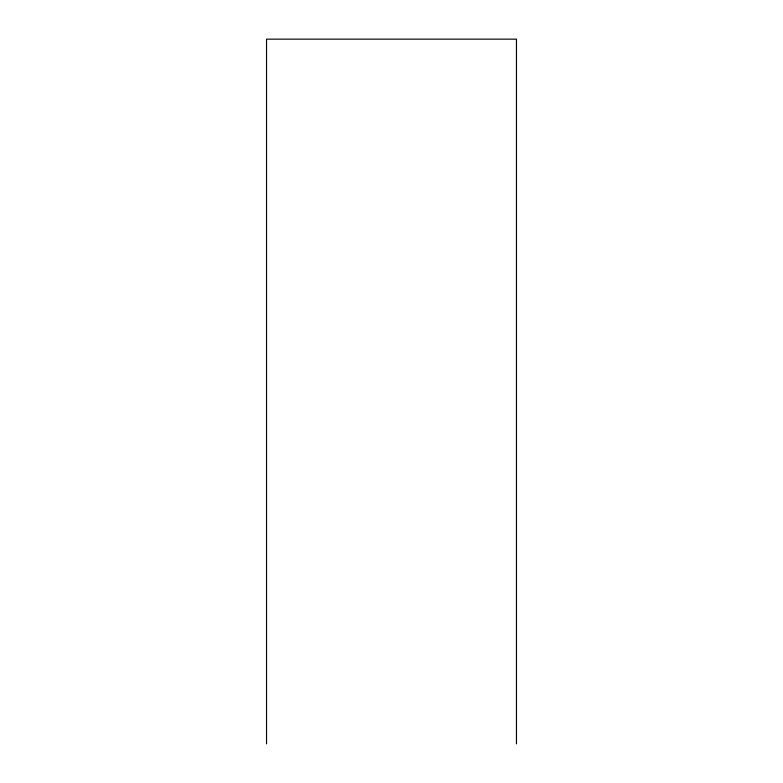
<?xml version="1.0" encoding="UTF-8"?>
<svg xmlns="http://www.w3.org/2000/svg" width="783" height="783" viewBox="0 0 783 783"><rect width="100%" height="100%" fill="white"/><g stroke="black" fill="none" stroke-linecap="round" stroke-linejoin="round"><path stroke-width="1.17" d="M516.467 743.85L516.467 39.15L266.533 39.15L266.533 743.85"/></g></svg>
